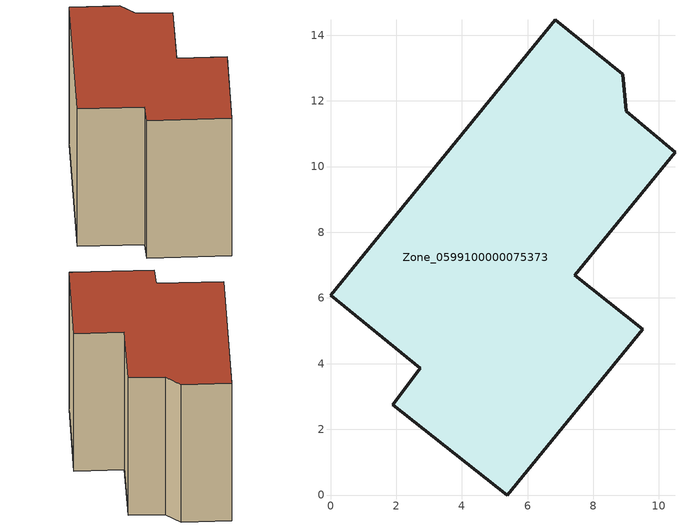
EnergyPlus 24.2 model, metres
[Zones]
Zone_0599100000075373
 floor ground (C_G): 1.9,2.74 2.74,3.86 0,6.08 6.84,14.46 8.9,12.81 9.01,11.68 10.49,10.44 7.45,6.69 9.51,5.05 5.38,0 z0
 wall outside (C_F): 2.74,3.86 1.9,2.74 5.38,0 9.51,5.05 7.45,6.69 10.49,10.44 9.01,11.68 8.9,12.81 6.84,14.46 0,6.08 2.74,3.86 z0:8.23
 roof outside (C_R): 6.84,14.46 0,6.08 2.74,3.86 1.9,2.74 5.38,0 9.51,5.05 7.45,6.69 10.49,10.44 9.01,11.68 8.9,12.81 z8.23
[BUILDING]
Pand.0599100000075373: North Axis=0; Terrain=City; Loads Convergence Tolerance Value=0.04; Temperature Convergence Tolerance Value=0.4; Solar Distribution=FullExterior; Maximum Number of Warmup Days=25; Minimum Number of Warmup Days=1
[Site:Location]
Rotterdam.The.Hague.AP_ZH_NLD Design_Conditions: Latitude=51.96; Longitude=4.45; Time Zone=1; Elevation=-4.5
[SITE:GROUNDTEMPERATURE:BUILDINGSURFACE]
18, 18, 18, 18, 18, 18, 18, 18, 18, 18, 18, 18
[MATERIAL] Thermal Absorptance=0.9; Solar Absorptance=0.7; Visible Absorptance=0.7
Name | Roughness | Thickness | Conductivity | Density | Specific Heat
G.TC.1946 | MediumSmooth | 0.15 | 1 | 540 | 1210
F.TC.1946 | Rough | 0.3 | 0.857143 | 1920 | 840
R.TC.1946 | MediumRough | 0.2 | 0.909091 | 1500 | 1000
[CONSTRUCTION]
C_G: G.TC.1946
C_F: F.TC.1946
C_R: R.TC.1946
[ZONE]
Zone_0599100000075373: Type=1; Multiplier=1; Ceiling Height=Autocalculate; Volume=Autocalculate; Floor Area=autocalculate; Part of Total Floor Area=Yes
[ZONEINFILTRATION:DESIGNFLOWRATE]
Infil_Zone_0599100000075373: Zone or ZoneList or Space or SpaceList=Zone_0599100000075373; Schedule=AlwaysOn; Design Flow Rate Calculation Method=Flow/Area; Flow Rate per Floor Area=0.003; Constant Term Coefficient=1; Temperature Term Coefficient=0; Velocity Term Coefficient=0; Velocity Squared Term Coefficient=0
[HVACTEMPLATE:ZONE:IDEALLOADSAIRSYSTEM]
Zone_0599100000075373: Maximum Heating Supply Air Temperature=50; Minimum Cooling Supply Air Temperature=13; Maximum Heating Supply Air Humidity Ratio=0.0156; Minimum Cooling Supply Air Humidity Ratio=0.0077; Heating Limit=NoLimit; Cooling Limit=NoLimit; Dehumidification Control Type=ConstantSensibleHeatRatio; Cooling Sensible Heat Ratio=0.7; Dehumidification Setpoint=60; Humidification Control Type=None; Humidification Setpoint=30; Outdoor Air Method=None; Outdoor Air Flow Rate per Person=0.00944; Outdoor Air Flow Rate per Zone Floor Area=0; Outdoor Air Flow Rate per Zone=0; Demand Controlled Ventilation Type=None; Outdoor Air Economizer Type=NoEconomizer; Heat Recovery Type=None; Sensible Heat Recovery Effectiveness=0.7; Latent Heat Recovery Effectiveness=0.65
[ZONECONTROL:THERMOSTAT]
ThermostatControl_Zone_0599100000075373: Zone or ZoneList=Zone_0599100000075373; Control Type Schedule=DualSetpointControlType; Control 1=Thermostat_Zone_0599100000075373; Temperature Difference Between Cutout And Setpoint=0
[THERMOSTATSETPOINT:DUALSETPOINT]
Thermostat_Zone_0599100000075373: Heating Setpoint Temperature Schedule=HeatingSetpoint_Zone_0599100000075373; Cooling Setpoint Temperature Schedule=CoolingSetpoint_Zone_0599100000075373
[SCHEDULE:COMPACT]
HeatingSetpoint_Zone_0599100000075373: Through: 12/31, For: AllDays, Until: 24:00, 21
CoolingSetpoint_Zone_0599100000075373: Through: 12/31, For: AllDays, Until: 24:00, 24
DualSetpointControlType: Through: 12/31, For: AllDays, Until: 24:00, 4
AlwaysOn: Through: 12/31, For: AllDays, Until: 24:00, 1
